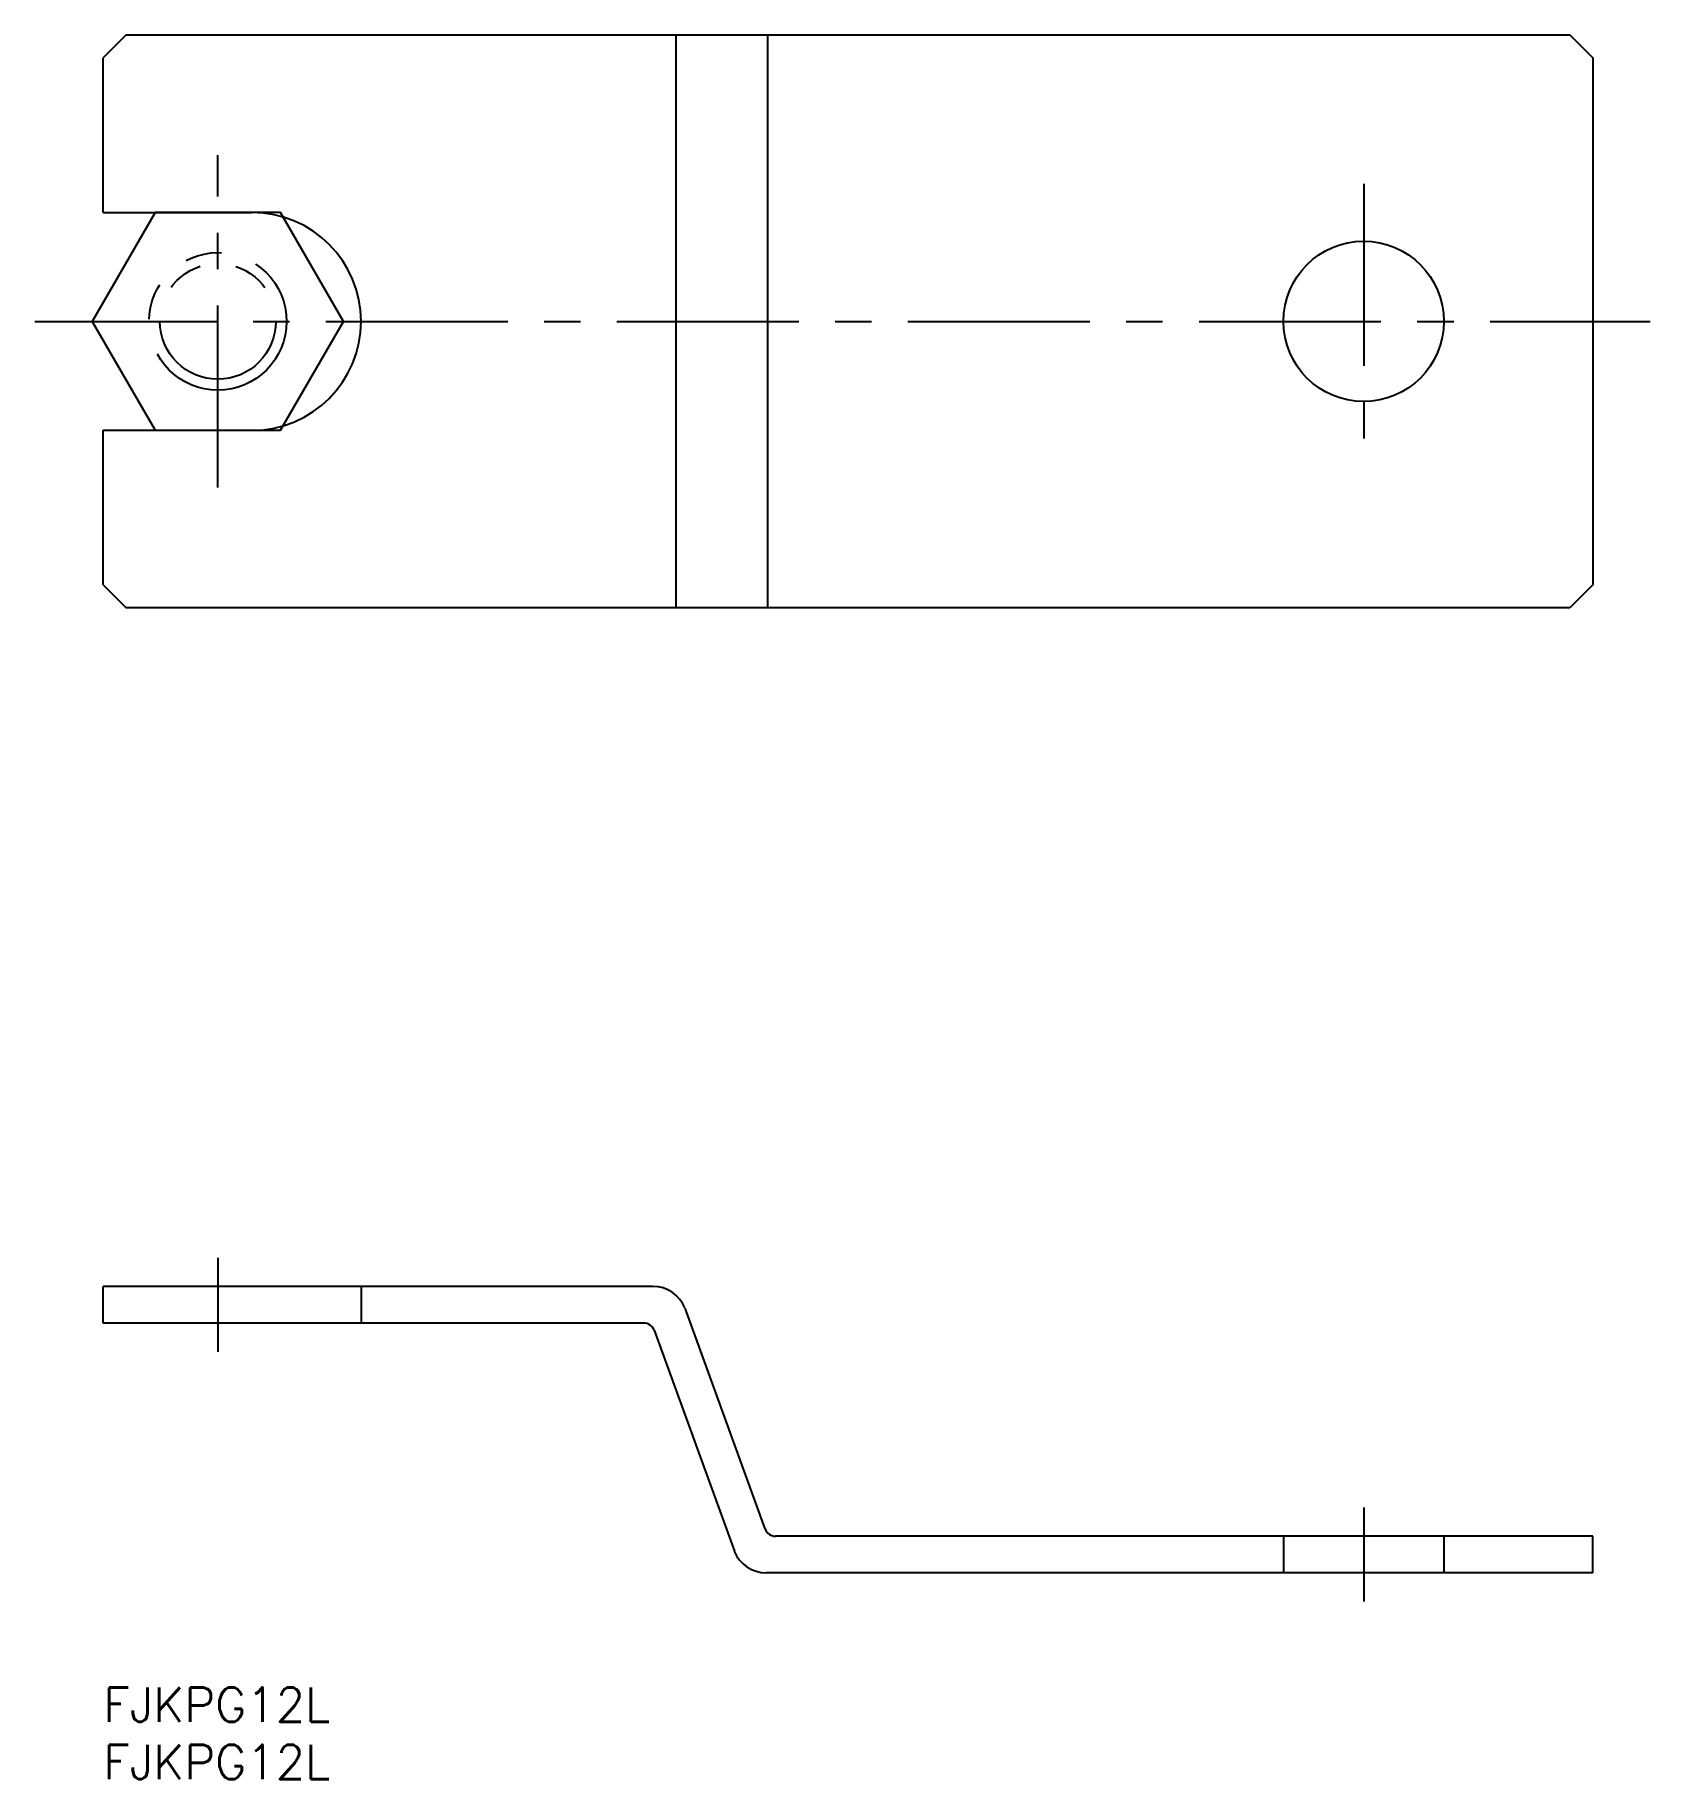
# Model space of a CAD drawing. Extents: x -6 to 135, y -8 to 144.
import ezdxf

# ---------------------------------------------------------------- set-up
doc = ezdxf.new("R2010")
doc.units = 0
doc.header["$LTSCALE"] = 0.5
for name, pattern in [('CENTER', [50.8, 31.75, -6.35, 6.35, -6.35]), ('DASHED', [19.05, 12.7, -6.35]), ('PHANTOM', [63.5, 31.75, -6.35, 6.35, -6.35, 6.35, -6.35])]:
    doc.linetypes.add(name, pattern=pattern)
for name, color, linetype in [('MSM_CENTER', 1, 'CENTER'), ('MSM_CONTINUOUS', 7, 'CONTINUOUS'), ('MSM_DASHED', 4, 'DASHED'), ('MSM_IMAGINARY', 6, 'PHANTOM'), ('MSM_PART_NUMBER', 7, 'CONTINUOUS')]:
    doc.layers.add(name, color=color, linetype=linetype)
doc.styles.get("Standard").update_dxf_attribs({"font": 'txt.shx', "height": 3, "bigfont": 'bigfont.shx'})

# ---------------------------------------------------------------- blocks, each defined once
blk = doc.blocks.new('*U4')
at = {"layer": 'MSM_PART_NUMBER'}
blk.add_text('FJKPG12L', height=3, dxfattribs=at).set_placement((0, -3))
blk = doc.blocks.new('*U5')
at = {"layer": 'MSM_PART_NUMBER'}
blk.add_text('FJKPG12L', height=3, dxfattribs=at).set_placement((0, -8))

msp = doc.modelspace()

# ---------------------------------------------------------------- linework, layer by layer
at = {"layer": 'MSM_CENTER'}
for p, q in [((10, 104.71), (10, 133.71)), ((110, 131.21), (110, 107.21)), ((-5.97, 119.21), (135, 119.21)), ((10, 37.5), (10, 29.3)), ((110, 15.7), (110, 7.5))]:
    msp.add_line(p, q, dxfattribs=at)
at = {"layer": 'MSM_CONTINUOUS'}
for p, q in [((2, 144.21), (0, 142.21)), ((2, 144.21), (128, 144.21)), ((50, 94.21), (50, 144.21)), ((58, 94.21), (58, 144.21)), ((128, 144.21), (130, 142.21)), ((0, 128.71), (0, 142.21)), ((130, 142.21), (130, 96.21)), ((0, 128.71), (13, 128.71)), ((0, 109.71), (13, 109.71)), ((0, 96.21), (0, 109.71)), ((0, 96.21), (2, 94.21)), ((130, 96.21), (128, 94.21)), ((128, 94.21), (2, 94.21)), ((47.97, 35), (0, 35)), ((0, 31.8), (0, 35)), ((50.75, 33.11), (57.75, 13.83)), ((47.16, 31.8), (0, 31.8)), ((48.08, 31.17), (55.08, 11.89)), ((130, 13.2), (58.68, 13.2)), ((130, 10), (130, 13.2)), ((130, 10), (57.86, 10))]:
    msp.add_line(p, q, dxfattribs=at)
msp.add_circle((110, 119.21), 7, dxfattribs=at)
for centre, radius, start, end in [((13, 119.21), 9.5, 270, 90), ((47.97, 32), 3, 21.8014, 90), ((47.16, 30.8), 1, 21.8014, 90), ((58.68, 14.2), 1, 201.8014, 270), ((57.86, 13), 3, 201.8014, 270)]:
    msp.add_arc(centre, radius, start, end, dxfattribs=at)
at = {"layer": 'MSM_DASHED'}
for p, q in [((22.5, 35), (22.5, 31.8)), ((103, 13.2), (103, 10)), ((117, 13.2), (117, 10))]:
    msp.add_line(p, q, dxfattribs=at)
at = {"layer": 'MSM_IMAGINARY'}
for p, q in [((4.52, 128.71), (-0.97, 119.21)), ((15.48, 128.71), (4.52, 128.71)), ((20.97, 119.21), (15.48, 128.71)), ((-0.97, 119.21), (4.52, 109.71)), ((15.48, 109.71), (20.97, 119.21)), ((4.52, 109.71), (15.48, 109.71))]:
    msp.add_line(p, q, dxfattribs=at)
for radius in [6, 5.05]:
    msp.add_circle((10, 119.21), radius, dxfattribs=at)

# ---------------------------------------------------------------- block references
at = {"layer": 'MSM_CONTINUOUS'}
for name in ['*U4', '*U5']:
    msp.add_blockref(name, (0, 0), dxfattribs=at)

doc.saveas('drawing.dxf')
